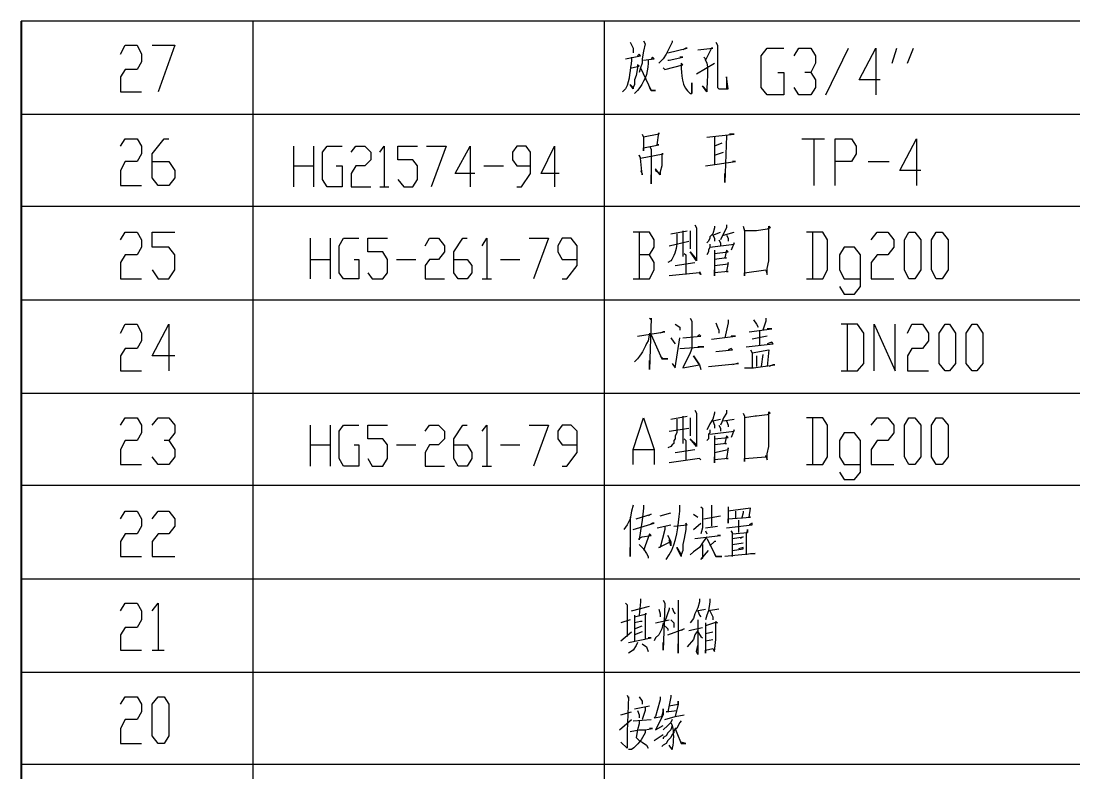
# Model space of a CAD drawing. Header units: millimetres. Extents: x 0 to 822, y 14 to 1153.
# Drawn here: x 569 to 694.7, y 300.8 to 390.6 of the extents above; entities that cross this region are included whole.
import ezdxf

# ---------------------------------------------------------------- set-up
doc = ezdxf.new("R2010")
doc.units = ezdxf.units.MM
doc.layers.add('1', color=7, linetype='Continuous')

msp = doc.modelspace()

# ---------------------------------------------------------------- linework, layer by layer
at = {"layer": '1', "color": 0, "lineweight": 40}
for points in [[(568.98, 390.561732), (568.98, 379.401732)], [(568.98, 379.401732), (568.98, 368.421732)], [(568.98, 368.421732), (568.98, 357.261732)], [(568.98, 357.261732), (568.98, 346.101732)], [(568.98, 346.101732), (568.98, 335.121732)], [(568.98, 335.121732), (568.98, 323.961732)], [(568.98, 323.961732), (568.98, 312.801732)], [(568.98, 312.801732), (568.98, 301.821732)], [(568.98, 301.821732), (568.98, 290.661732)]]:
    msp.add_lwpolyline(points, dxfattribs=at)
at = {"layer": '1', "color": 0, "lineweight": 25}
for points in [[(819, 390.561732), (568.98, 390.561732)], [(596.7, 379.401732), (596.7, 390.561732)], [(638.64, 379.401732), (638.64, 390.561732)], [(580.86, 386.601732), (581.4, 387.681732), (582.84, 387.681732), (583.38, 386.601732), (583.38, 385.701732), (582.84, 384.801732), (581.4, 384.801732), (580.86, 383.901732), (580.86, 382.101732), (583.38, 382.101732)], [(584.64, 387.681732), (587.34, 387.681732), (585.36, 382.101732)], [(641.7, 388.041732), (642.06, 387.321732), (642.06, 387.141732), (642.06, 386.781732)], [(643.32, 388.221732), (643.5, 387.861732), (643.32, 386.961732), (643.14, 386.061732), (643.14, 385.521732), (642.96, 384.981732), (642.78, 384.441732)], [(646.74, 388.221732), (646.74, 388.041732), (646.38, 387.321732), (646.02, 386.601732), (645.66, 386.061732), (645.12, 385.521732)], [(646.2, 386.781732), (648.54, 387.321732), (648.36, 387.321732), (648, 387.141732)], [(649.8, 387.141732), (651.6, 387.321732), (651.42, 387.321732), (650.7, 385.881732), (650.7, 386.061732), (650.52, 386.241732)], [(651.96, 388.041732), (652.14, 387.681732), (652.14, 387.681732), (652.14, 383.361732), (652.14, 383.001732), (652.14, 382.641732), (652.14, 382.641732), (652.32, 382.461732), (652.5, 382.461732), (653.22, 382.461732), (653.22, 382.461732), (653.4, 382.461732), (653.22, 383.901732), (653.22, 382.461732)], [(659.34, 384.441732), (660.06, 384.441732), (660.06, 381.741732), (658.08, 381.741732), (657.36, 382.641732), (657.36, 386.421732), (658.08, 387.321732), (660.06, 387.321732)], [(661.32, 386.421732), (661.86, 387.321732), (663.3, 387.321732), (663.84, 386.421732), (663.84, 385.521732), (663.3, 384.441732), (662.58, 384.441732)], [(665.1, 381.741732), (667.8, 387.321732)], [(671.58, 383.541732), (669.06, 383.541732), (671.04, 387.321732), (671.04, 381.741732)], [(673.02, 385.521732), (673.56, 387.321732)], [(674.82, 385.521732), (675.54, 387.321732)], [(641.16, 386.061732), (642.96, 386.421732), (642.78, 386.601732), (642.6, 386.421732)], [(643.32, 385.881732), (644.58, 386.061732), (644.4, 386.241732), (644.22, 386.061732)], [(646.2, 385.881732), (646.38, 385.881732), (646.38, 385.881732), (648, 386.241732), (647.82, 386.241732), (647.64, 386.241732)], [(641.88, 384.981732), (642.78, 385.161732), (642.6, 385.341732), (642.6, 384.981732), (642.42, 384.081732), (642.24, 383.541732), (642.24, 383.001732), (642.06, 382.641732), (642.06, 382.461732), (641.7, 383.001732), (642.06, 382.641732), (642.06, 382.641732)], [(642.96, 384.981732), (644.22, 382.281732), (644.76, 382.281732), (644.22, 382.281732), (644.04, 382.641732)], [(649.62, 384.261732), (651.78, 385.521732)], [(663.3, 384.441732), (663.84, 383.541732), (663.84, 382.641732), (663.3, 381.741732), (661.86, 381.741732), (661.32, 382.641732)], [(819, 379.401732), (568.98, 379.401732)], [(819, 379.401732), (568.98, 379.401732)], [(596.7, 368.421732), (596.7, 379.401732)], [(638.64, 368.421732), (638.64, 379.401732)], [(643.14, 377.061732), (643.32, 376.701732), (643.32, 375.441732), (643.32, 375.081732), (643.32, 375.441732), (645.12, 375.801732), (644.94, 375.801732), (645.12, 377.241732), (645.12, 377.061732), (643.32, 376.701732)], [(580.86, 375.621732), (581.4, 376.521732), (582.84, 376.521732), (583.38, 375.621732), (583.38, 374.721732), (582.84, 373.821732), (581.4, 373.821732), (580.86, 372.741732), (580.86, 370.941732), (583.38, 370.941732)], [(584.64, 373.821732), (586.62, 373.821732), (587.34, 372.741732), (587.34, 371.841732), (586.62, 370.941732), (585.36, 370.941732), (584.64, 371.841732), (584.64, 374.721732), (586.08, 376.521732), (586.62, 376.521732)], [(650.88, 376.701732), (654.12, 377.061732), (653.94, 377.061732), (653.58, 377.061732)], [(651.78, 376.701732), (651.78, 373.461732)], [(652.68, 375.981732), (651.78, 375.621732)], [(653.22, 376.881732), (653.04, 371.301732), (653.04, 372.381732)], [(662.22, 376.521732), (664.92, 376.521732)], [(663.66, 376.521732), (663.66, 370.941732)], [(666.18, 370.941732), (666.18, 376.521732), (668.16, 376.521732), (668.7, 375.621732), (668.7, 374.721732), (668.16, 373.821732), (666.18, 373.821732)], [(676.44, 372.741732), (673.92, 372.741732), (675.9, 376.521732), (675.9, 370.941732)], [(601.56, 370.761732), (601.56, 375.621732)], [(603.9, 375.621732), (603.9, 370.761732)], [(606.6, 373.281732), (607.32, 373.281732), (607.32, 370.761732), (605.52, 370.761732), (604.98, 371.661732), (604.98, 374.901732), (605.52, 375.621732), (607.32, 375.621732)], [(608.4, 374.901732), (608.94, 375.621732), (610.02, 375.621732), (610.74, 374.901732), (610.74, 374.001732), (610.02, 373.281732), (608.94, 373.281732), (608.4, 372.381732), (608.4, 370.761732), (610.74, 370.761732)], [(611.82, 374.901732), (612.36, 375.621732), (612.36, 370.761732)], [(613.98, 371.661732), (614.7, 370.761732), (615.78, 370.761732), (616.32, 371.661732), (616.32, 373.281732), (615.78, 374.001732), (613.98, 374.001732), (613.98, 375.621732), (616.32, 375.621732)], [(617.4, 375.621732), (619.74, 375.621732), (617.94, 370.761732)], [(623.16, 372.381732), (620.82, 372.381732), (622.62, 375.621732), (622.62, 370.761732)], [(628.2, 370.761732), (628.74, 370.761732), (629.82, 372.381732), (629.82, 374.901732), (629.28, 375.621732), (628.2, 375.621732), (627.66, 374.901732), (627.66, 374.001732), (628.2, 373.281732), (629.82, 373.281732)], [(633.24, 372.381732), (631.08, 372.381732), (632.7, 375.621732), (632.7, 370.761732)], [(642.96, 372.741732), (643.14, 372.381732), (643.14, 372.201732), (642.96, 374.181732), (642.78, 374.541732), (642.96, 374.181732), (645.66, 374.721732), (645.48, 374.721732), (645.48, 374.541732), (645.48, 373.281732), (645.3, 372.561732), (645.3, 372.201732), (644.76, 372.921732), (644.76, 372.741732), (645.3, 372.381732)], [(644.04, 375.621732), (644.22, 375.261732), (644.22, 371.121732), (644.22, 371.481732), (644.22, 372.201732)], [(651.78, 374.541732), (652.86, 374.901732)], [(650.7, 373.281732), (654.3, 373.821732), (654.12, 373.821732), (653.94, 373.821732)], [(670.14, 373.821732), (672.66, 373.821732)], [(601.56, 373.281732), (603.9, 373.281732)], [(624.24, 373.281732), (626.58, 373.281732)], [(611.82, 370.761732), (612.9, 370.761732)], [(819, 368.421732), (568.98, 368.421732)], [(819, 368.421732), (568.98, 368.421732)], [(596.7, 357.261732), (596.7, 368.421732)], [(638.64, 357.261732), (638.64, 368.421732)], [(649.44, 366.261732), (649.62, 365.901732), (649.62, 365.901732), (649.62, 361.941732), (648.9, 363.021732), (649.62, 362.121732)], [(651.78, 366.081732), (651.78, 365.901732), (651.6, 365.181732), (651.24, 364.821732), (651.24, 364.641732), (651.06, 364.281732), (650.88, 364.101732)], [(653.22, 366.261732), (653.22, 365.901732), (652.68, 364.821732), (652.5, 364.461732)], [(655.2, 366.081732), (655.38, 365.541732), (655.38, 361.401732), (655.38, 360.141732), (655.38, 360.501732), (657.9, 360.861732), (657.9, 360.861732), (658.08, 360.321732), (658.08, 361.041732), (658.26, 361.941732), (658.26, 363.201732), (658.26, 366.081732), (658.44, 365.901732), (658.08, 365.721732), (656.82, 365.541732), (656.64, 365.541732), (655.38, 365.541732)], [(580.86, 364.461732), (581.4, 365.361732), (582.84, 365.361732), (583.38, 364.461732), (583.38, 363.561732), (582.84, 362.661732), (581.4, 362.661732), (580.86, 361.761732), (580.86, 359.781732), (583.38, 359.781732)], [(584.64, 360.861732), (585.36, 359.781732), (586.62, 359.781732), (587.34, 360.861732), (587.34, 362.661732), (586.62, 363.561732), (584.64, 363.561732), (584.64, 365.361732), (587.34, 365.361732)], [(603.54, 359.781732), (603.54, 364.641732)], [(605.88, 364.641732), (605.88, 359.781732)], [(608.76, 362.121732), (609.3, 362.121732), (609.3, 359.781732), (607.5, 359.781732), (606.96, 360.501732), (606.96, 363.741732), (607.5, 364.641732), (609.3, 364.641732)], [(610.38, 360.501732), (610.92, 359.781732), (612.18, 359.781732), (612.72, 360.501732), (612.72, 362.121732), (612.18, 363.021732), (610.38, 363.021732), (610.38, 364.641732), (612.72, 364.641732)], [(617.22, 363.741732), (617.76, 364.641732), (618.84, 364.641732), (619.56, 363.741732), (619.56, 363.021732), (618.84, 362.121732), (617.76, 362.121732), (617.22, 361.401732), (617.22, 359.781732), (619.56, 359.781732)], [(620.64, 362.121732), (622.26, 362.121732), (622.8, 361.401732), (622.8, 360.501732), (622.26, 359.781732), (621.18, 359.781732), (620.64, 360.501732), (620.64, 363.021732), (621.72, 364.641732), (622.26, 364.641732)], [(624.06, 363.741732), (624.6, 364.641732), (624.6, 359.781732)], [(629.64, 364.641732), (631.98, 364.641732), (630.18, 359.781732)], [(633.6, 359.781732), (634.14, 359.781732), (635.4, 361.401732), (635.4, 363.741732), (634.68, 364.641732), (633.6, 364.641732), (633.06, 363.741732), (633.06, 363.021732), (633.6, 362.121732), (635.4, 362.121732)], [(644.04, 362.661732), (644.58, 363.561732), (644.58, 364.461732), (644.04, 365.361732), (642.06, 365.361732)], [(642.78, 365.361732), (642.78, 359.781732)], [(646.56, 365.181732), (648.54, 365.541732)], [(648, 365.541732), (648, 362.481732)], [(648.9, 365.541732), (648.9, 363.381732)], [(651.6, 365.001732), (652.5, 365.361732)], [(651.6, 365.001732), (651.78, 364.641732), (651.78, 364.281732)], [(652.86, 365.001732), (654.12, 365.361732)], [(653.22, 365.001732), (653.4, 364.641732), (653.4, 364.281732)], [(662.76, 359.781732), (664.74, 359.781732), (665.28, 360.861732), (665.28, 364.461732), (664.74, 365.361732), (662.76, 365.361732)], [(663.48, 365.361732), (663.48, 359.781732)], [(670.5, 364.461732), (671.22, 365.361732), (672.48, 365.361732), (673.2, 364.461732), (673.2, 363.561732), (672.48, 362.661732), (671.22, 362.661732), (670.5, 361.761732), (670.5, 359.781732), (673.2, 359.781732)], [(675, 359.781732), (674.46, 360.861732), (674.46, 364.461732), (675, 365.361732), (675.72, 365.361732), (676.44, 364.461732), (676.44, 360.861732), (675.72, 359.781732), (675, 359.781732)], [(678.24, 359.781732), (677.7, 360.861732), (677.7, 364.461732), (678.24, 365.361732), (678.96, 365.361732), (679.68, 364.461732), (679.68, 360.861732), (678.96, 359.781732), (678.24, 359.781732)], [(646.38, 363.741732), (648.72, 364.281732)], [(651.24, 363.921732), (651.24, 363.561732), (651.06, 363.201732), (651.06, 363.021732), (650.88, 362.661732)], [(651.24, 363.561732), (654.12, 363.921732), (654.12, 364.101732), (653.76, 363.201732)], [(652.32, 364.461732), (652.5, 364.101732), (652.5, 363.741732)], [(666.72, 358.881732), (667.26, 357.981732), (668.52, 357.981732), (669.24, 358.881732), (669.24, 362.661732), (668.52, 363.561732), (667.26, 363.561732), (666.72, 362.661732), (666.72, 360.861732), (667.26, 359.781732), (669.24, 359.781732)], [(603.54, 362.121732), (605.88, 362.121732)], [(613.8, 362.121732), (616.14, 362.121732)], [(626.22, 362.121732), (628.56, 362.121732)], [(642.06, 359.781732), (644.04, 359.781732), (644.58, 360.861732), (644.58, 361.761732), (644.04, 362.661732), (642.78, 362.661732)], [(648.18, 362.841732), (648.36, 362.661732), (648.36, 360.321732)], [(651.78, 363.201732), (651.78, 360.141732), (651.78, 360.321732), (651.78, 360.861732)], [(651.78, 362.841732), (653.4, 363.021732), (653.22, 363.201732), (653.04, 362.301732), (653.22, 362.301732), (651.78, 362.121732)], [(647.1, 361.401732), (649.44, 361.761732)], [(651.78, 361.401732), (653.4, 361.581732), (653.4, 361.761732), (653.22, 360.681732), (653.4, 360.681732), (651.78, 360.501732)], [(624.06, 359.781732), (625.14, 359.781732)], [(649.98, 360.681732), (650.16, 360.321732), (649.98, 360.501732), (646.38, 360.141732)], [(819, 357.261732), (568.98, 357.261732)], [(819, 357.261732), (568.98, 357.261732)], [(596.7, 346.101732), (596.7, 357.261732)], [(638.64, 346.101732), (638.64, 357.261732)], [(644.04, 355.101732), (644.22, 354.921732), (644.22, 355.101732), (644.04, 348.981732), (644.04, 350.061732)], [(648.9, 355.101732), (649.08, 354.741732), (649.08, 351.501732), (648.9, 350.961732), (648, 349.161732), (648, 349.161732), (649.98, 349.521732), (649.26, 350.601732), (649.98, 349.521732), (650.16, 348.981732)], [(651.96, 354.561732), (652.14, 354.021732), (652.32, 353.661732), (652.32, 353.301732)], [(653.4, 354.921732), (653.4, 354.561732), (653.04, 352.761732)], [(656.46, 354.921732), (656.82, 354.381732), (657, 354.021732)], [(657.9, 355.101732), (657.9, 354.741732), (657.54, 353.661732)], [(580.86, 353.301732), (581.4, 354.381732), (582.84, 354.381732), (583.38, 353.301732), (583.38, 352.401732), (582.84, 351.501732), (581.4, 351.501732), (580.86, 350.601732), (580.86, 348.801732), (583.38, 348.801732)], [(587.34, 350.601732), (584.64, 350.601732), (586.62, 354.381732), (586.62, 348.801732)], [(642.6, 352.941732), (645.84, 353.481732), (645.66, 353.481732), (645.3, 353.301732)], [(647.1, 354.381732), (647.64, 354.021732), (647.64, 353.661732)], [(655.92, 353.481732), (658.62, 353.841732), (658.44, 353.841732), (658.08, 353.841732)], [(657.18, 353.661732), (657.18, 351.861732)], [(666.9, 348.801732), (668.88, 348.801732), (669.6, 349.701732), (669.6, 353.301732), (668.88, 354.381732), (666.9, 354.381732)], [(667.62, 354.381732), (667.62, 348.801732)], [(670.86, 348.801732), (670.86, 354.381732), (673.38, 348.801732), (673.38, 354.381732)], [(674.82, 353.301732), (675.36, 354.381732), (676.62, 354.381732), (677.34, 353.301732), (677.34, 352.401732), (676.62, 351.501732), (675.36, 351.501732), (674.82, 350.601732), (674.82, 348.801732), (677.34, 348.801732)], [(679.32, 348.801732), (678.6, 349.701732), (678.6, 353.301732), (679.32, 354.381732), (679.86, 354.381732), (680.58, 353.301732), (680.58, 349.701732), (679.86, 348.801732), (679.32, 348.801732)], [(682.56, 348.801732), (681.84, 349.701732), (681.84, 353.301732), (682.56, 354.381732), (683.1, 354.381732), (683.82, 353.301732), (683.82, 349.701732), (683.1, 348.801732), (682.56, 348.801732)], [(644.22, 353.121732), (645.48, 350.241732), (646.2, 350.241732), (645.66, 350.241732), (645.3, 350.601732)], [(646.56, 352.761732), (646.92, 352.221732), (647.1, 352.041732)], [(646.74, 349.701732), (647.1, 349.161732), (647.64, 352.761732)], [(648, 352.761732), (650.16, 352.941732), (649.98, 353.121732), (649.8, 352.941732)], [(651.42, 352.581732), (654.3, 352.941732), (654.12, 352.941732), (653.76, 352.941732)], [(655.56, 351.681732), (658.8, 352.041732), (658.62, 352.221732), (658.08, 352.041732)], [(658.08, 352.941732), (656.28, 352.581732)], [(647.64, 351.501732), (650.52, 351.681732), (650.34, 351.681732), (649.8, 351.681732)], [(651.96, 351.141732), (651.96, 351.141732), (653.94, 351.321732), (653.76, 351.501732), (653.4, 351.321732)], [(656.1, 351.321732), (656.28, 350.961732), (656.28, 349.161732)], [(656.28, 350.961732), (658.26, 351.321732), (658.26, 351.321732), (658.08, 349.341732)], [(651.06, 349.341732), (654.66, 349.701732), (654.48, 349.701732), (653.94, 349.521732)], [(656.82, 350.601732), (656.82, 349.341732)], [(657.54, 350.781732), (657.36, 349.341732)], [(655.38, 349.161732), (655.56, 349.161732), (656.46, 349.161732), (656.46, 349.161732), (658.98, 349.521732), (658.8, 349.521732), (658.26, 349.341732)], [(819, 346.101732), (568.98, 346.101732)], [(819, 346.101732), (568.98, 346.101732)], [(596.7, 335.121732), (596.7, 346.101732)], [(638.64, 335.121732), (638.64, 346.101732)], [(646.56, 343.041732), (648.54, 343.401732)], [(648, 343.401732), (648, 340.161732)], [(649.44, 344.121732), (649.62, 343.761732), (649.62, 343.761732), (649.62, 339.801732), (648.9, 340.701732), (649.62, 339.981732)], [(651.78, 343.941732), (651.78, 343.761732), (651.6, 343.041732), (651.24, 342.501732), (651.24, 342.501732), (651.06, 342.141732), (650.88, 341.781732)], [(653.22, 344.121732), (653.22, 343.761732), (652.86, 343.221732), (652.68, 342.681732), (652.5, 342.321732)], [(655.2, 343.761732), (655.38, 343.401732), (655.38, 339.081732), (655.38, 338.001732), (655.38, 338.361732), (657.9, 338.541732), (657.9, 338.721732), (658.08, 338.181732), (658.08, 338.901732), (658.26, 339.801732), (658.26, 341.061732), (658.26, 343.941732), (658.44, 343.761732), (658.08, 343.581732), (656.82, 343.401732), (656.64, 343.401732), (655.38, 343.221732)], [(580.86, 342.321732), (581.4, 343.221732), (582.84, 343.221732), (583.38, 342.321732), (583.38, 341.421732), (582.84, 340.521732), (581.4, 340.521732), (580.86, 339.441732), (580.86, 337.641732), (583.38, 337.641732)], [(584.64, 342.321732), (585.36, 343.221732), (586.62, 343.221732), (587.34, 342.321732), (587.34, 341.421732), (586.62, 340.521732), (586.08, 340.521732)], [(603.54, 337.461732), (603.54, 342.321732)], [(605.88, 342.321732), (605.88, 337.461732)], [(608.76, 339.981732), (609.3, 339.981732), (609.3, 337.461732), (607.5, 337.461732), (606.96, 338.361732), (606.96, 341.601732), (607.5, 342.321732), (609.3, 342.321732)], [(610.38, 338.361732), (610.92, 337.461732), (612.18, 337.461732), (612.72, 338.361732), (612.72, 339.981732), (612.18, 340.701732), (610.38, 340.701732), (610.38, 342.321732), (612.72, 342.321732)], [(617.22, 341.601732), (617.76, 342.321732), (618.84, 342.321732), (619.56, 341.601732), (619.56, 340.701732), (618.84, 339.981732), (617.76, 339.981732), (617.22, 339.081732), (617.22, 337.461732), (619.56, 337.461732)], [(620.64, 339.981732), (622.26, 339.981732), (622.8, 339.081732), (622.8, 338.361732), (622.26, 337.461732), (621.18, 337.461732), (620.64, 338.361732), (620.64, 340.701732), (621.72, 342.321732), (622.26, 342.321732)], [(624.06, 341.601732), (624.6, 342.321732), (624.6, 337.461732)], [(629.64, 342.321732), (631.98, 342.321732), (630.18, 337.461732)], [(633.6, 337.461732), (634.14, 337.461732), (635.4, 339.081732), (635.4, 341.601732), (634.68, 342.321732), (633.6, 342.321732), (633.06, 341.601732), (633.06, 340.701732), (633.6, 339.981732), (635.4, 339.981732)], [(642.06, 337.641732), (642.06, 339.441732), (643.32, 343.221732), (644.58, 339.441732), (644.58, 337.641732)], [(647.28, 343.041732), (647.28, 341.421732), (647.1, 341.061732), (647.1, 340.701732), (646.92, 340.521732), (646.92, 340.161732), (646.74, 339.981732), (646.56, 339.801732), (646.2, 339.621732)], [(648.9, 343.221732), (648.9, 341.061732)], [(651.6, 342.861732), (652.5, 343.041732)], [(651.6, 342.861732), (651.78, 342.321732), (651.78, 341.961732)], [(652.32, 342.321732), (652.5, 341.961732), (652.5, 341.601732)], [(652.86, 342.861732), (654.12, 343.041732)], [(653.22, 342.861732), (653.4, 342.321732), (653.4, 342.141732)], [(662.76, 337.641732), (664.74, 337.641732), (665.28, 338.541732), (665.28, 342.321732), (664.74, 343.221732), (662.76, 343.221732)], [(663.48, 343.221732), (663.48, 337.641732)], [(670.5, 342.321732), (671.22, 343.221732), (672.48, 343.221732), (673.2, 342.321732), (673.2, 341.421732), (672.48, 340.521732), (671.22, 340.521732), (670.5, 339.441732), (670.5, 337.641732), (673.2, 337.641732)], [(675, 337.641732), (674.46, 338.541732), (674.46, 342.321732), (675, 343.221732), (675.72, 343.221732), (676.44, 342.321732), (676.44, 338.541732), (675.72, 337.641732), (675, 337.641732)], [(678.24, 337.641732), (677.7, 338.541732), (677.7, 342.321732), (678.24, 343.221732), (678.96, 343.221732), (679.68, 342.321732), (679.68, 338.541732), (678.96, 337.641732), (678.24, 337.641732)], [(646.38, 341.601732), (648.72, 341.961732)], [(651.24, 341.781732), (651.24, 341.421732), (651.06, 341.241732), (651.06, 340.881732), (651.06, 340.701732), (650.88, 340.521732)], [(651.24, 341.241732), (654.12, 341.601732), (654.12, 341.781732), (653.76, 340.881732)], [(651.78, 341.061732), (651.78, 337.821732), (651.78, 338.181732), (651.78, 338.541732)], [(651.78, 340.701732), (653.4, 340.881732), (653.22, 341.061732), (653.04, 340.161732), (653.22, 340.161732), (651.78, 339.981732)], [(666.72, 336.741732), (667.26, 335.841732), (668.52, 335.841732), (669.24, 336.741732), (669.24, 340.521732), (668.52, 341.421732), (667.26, 341.421732), (666.72, 340.521732), (666.72, 338.541732), (667.26, 337.641732), (669.24, 337.641732)], [(586.62, 340.521732), (587.34, 339.441732), (587.34, 338.541732), (586.62, 337.641732), (585.36, 337.641732), (584.64, 338.541732)], [(603.54, 339.981732), (605.88, 339.981732)], [(613.8, 339.981732), (616.14, 339.981732)], [(626.22, 339.981732), (628.56, 339.981732)], [(648.18, 340.701732), (648.36, 340.521732), (648.36, 338.181732)], [(651.78, 339.081732), (653.4, 339.441732), (653.4, 339.621732), (653.22, 338.361732), (653.4, 338.361732), (651.78, 338.181732)], [(642.06, 339.441732), (644.58, 339.441732)], [(649.98, 338.361732), (650.16, 338.181732), (649.98, 338.361732), (646.38, 337.821732)], [(647.1, 339.081732), (649.44, 339.441732)], [(624.06, 337.461732), (625.14, 337.461732)], [(819, 335.121732), (568.98, 335.121732)], [(819, 335.121732), (568.98, 335.121732)], [(596.7, 323.961732), (596.7, 335.121732)], [(638.64, 323.961732), (638.64, 335.121732)], [(580.86, 331.161732), (581.4, 332.061732), (582.84, 332.061732), (583.38, 331.161732), (583.38, 330.261732), (582.84, 329.361732), (581.4, 329.361732), (580.86, 328.461732), (580.86, 326.661732), (583.38, 326.661732)], [(584.64, 331.161732), (585.36, 332.061732), (586.62, 332.061732), (587.34, 331.161732), (587.34, 330.261732), (586.62, 329.361732), (585.36, 329.361732), (584.64, 328.461732), (584.64, 326.661732), (587.34, 326.661732)], [(642.06, 332.781732), (641.88, 332.061732), (641.7, 331.161732), (641.34, 330.441732), (640.98, 329.901732)], [(643.32, 332.781732), (643.32, 332.421732), (643.14, 330.981732), (642.96, 329.721732), (642.78, 328.641732), (642.78, 328.821732), (643.14, 329.001732), (644.22, 329.181732), (644.04, 329.361732), (643.32, 327.381732)], [(650.16, 332.601732), (650.34, 332.421732), (650.34, 332.421732), (650.34, 330.081732), (650.16, 329.361732)], [(651.42, 332.781732), (651.42, 332.601732), (651.42, 332.601732), (651.42, 330.261732)], [(653.4, 332.601732), (653.4, 332.061732), (653.4, 330.621732), (653.4, 331.161732), (656.1, 331.341732), (655.92, 331.341732), (656.1, 332.421732), (656.1, 332.421732), (653.4, 332.061732)], [(654.3, 332.061732), (654.3, 331.161732)], [(655.2, 332.061732), (655.2, 331.881732), (655.02, 331.161732)], [(641.7, 331.341732), (641.7, 326.661732), (641.7, 327.021732), (641.7, 327.741732)], [(642.42, 331.161732), (644.22, 331.701732), (644.22, 331.701732), (643.86, 331.521732)], [(645.3, 331.521732), (646.56, 331.881732)], [(649.26, 331.701732), (649.8, 331.341732)], [(650.52, 331.161732), (652.5, 331.521732)], [(654.66, 330.981732), (654.66, 330.621732), (654.66, 329.541732)], [(642.06, 329.901732), (644.58, 330.621732), (644.4, 330.621732), (644.04, 330.441732)], [(644.94, 330.081732), (646.56, 330.441732)], [(645.84, 330.261732), (645.84, 329.901732), (645.3, 327.741732), (645.12, 327.741732), (646.56, 328.461732), (646.2, 329.181732), (646.56, 328.461732), (646.56, 327.921732), (646.38, 328.641732)], [(646.92, 330.261732), (648.54, 330.441732), (648.36, 330.621732), (648.36, 329.901732), (648.18, 328.821732), (648, 328.101732), (648, 327.381732), (647.82, 326.841732), (647.82, 326.661732), (647.28, 327.741732), (647.82, 326.841732)], [(649.26, 329.901732), (650.16, 330.621732)], [(650.7, 330.081732), (652.14, 330.261732)], [(650.7, 329.721732), (650.88, 329.361732)], [(653.22, 330.081732), (656.28, 330.441732), (656.28, 330.621732), (655.92, 330.441732)], [(653.94, 326.661732), (653.94, 329.541732), (653.76, 329.721732), (653.94, 329.361732), (655.74, 329.541732), (655.74, 329.901732), (655.74, 329.541732), (655.56, 329.541732), (655.56, 326.841732)], [(650.88, 329.001732), (650.7, 328.821732), (650.34, 328.281732), (649.98, 327.741732), (649.26, 327.201732), (648.9, 326.841732)], [(649.44, 328.821732), (652.5, 329.181732), (652.32, 329.181732), (652.14, 329.181732)], [(650.88, 328.821732), (651.42, 327.741732), (651.96, 326.661732), (651.96, 326.661732), (652.68, 326.661732), (651.96, 326.661732), (651.78, 327.021732)], [(651.96, 328.461732), (651.78, 328.461732), (651.24, 327.921732)], [(653.94, 328.821732), (655.2, 329.001732), (655.2, 329.001732), (654.84, 328.821732)], [(653.94, 328.101732), (655.2, 328.281732), (655.2, 328.281732)], [(642.78, 328.101732), (643.32, 327.561732), (643.68, 327.021732), (643.86, 326.661732), (643.86, 326.481732)], [(650.34, 328.101732), (650.34, 326.481732), (650.16, 326.301732), (651.06, 327.381732)], [(656.1, 327.021732), (656.46, 327.021732), (656.64, 327.021732), (653.04, 326.661732)], [(653.94, 327.381732), (655.2, 327.561732), (655.2, 327.741732), (654.66, 327.561732)], [(819, 323.961732), (568.98, 323.961732)], [(819, 323.961732), (568.98, 323.961732)], [(596.7, 312.801732), (596.7, 323.961732)], [(638.64, 312.801732), (638.64, 323.961732)], [(580.86, 320.181732), (581.4, 321.081732), (582.84, 321.081732), (583.38, 320.181732), (583.38, 319.101732), (582.84, 318.201732), (581.4, 318.201732), (580.86, 317.301732), (580.86, 315.501732), (583.38, 315.501732)], [(584.64, 320.181732), (585.36, 321.081732), (585.36, 315.501732)], [(641.16, 321.081732), (641.34, 320.901732), (641.34, 320.721732), (641.34, 317.121732)], [(641.88, 320.181732), (644.04, 320.721732)], [(642.96, 321.621732), (642.96, 321.261732), (642.78, 319.641732)], [(645.66, 321.441732), (645.84, 321.081732), (645.66, 315.501732), (645.66, 315.861732), (645.66, 316.401732)], [(647.46, 321.441732), (647.46, 321.081732), (647.46, 315.141732), (647.46, 315.681732), (647.46, 316.221732)], [(649.98, 321.621732), (649.98, 321.261732), (649.8, 320.541732), (649.44, 319.821732), (649.26, 319.281732), (648.9, 318.741732)], [(651.24, 321.621732), (651.24, 321.261732), (651.06, 320.181732), (650.88, 319.641732), (650.7, 319.101732)], [(642.24, 319.461732), (643.68, 319.821732), (643.5, 319.821732), (643.5, 319.461732), (643.5, 316.761732)], [(642.24, 319.641732), (642.24, 319.461732), (642.24, 316.581732)], [(645.12, 320.361732), (645.3, 319.821732), (645.3, 319.641732), (645.3, 319.461732)], [(646.38, 320.541732), (646.38, 320.361732), (645.84, 318.921732)], [(646.74, 320.541732), (646.92, 320.001732), (647.1, 319.821732)], [(649.62, 320.181732), (650.7, 320.361732)], [(649.8, 320.181732), (649.98, 319.641732), (650.16, 319.461732)], [(652.32, 320.361732), (651.06, 320.181732)], [(651.24, 320.181732), (651.6, 319.461732), (651.6, 319.101732)], [(641.7, 319.101732), (640.62, 318.741732)], [(643.14, 318.921732), (642.96, 318.921732), (642.24, 318.741732)], [(642.24, 318.021732), (643.14, 318.381732)], [(645.66, 318.741732), (645.48, 318.021732), (645.12, 317.301732), (644.76, 316.941732), (644.58, 316.581732)], [(644.76, 318.741732), (646.38, 319.101732)], [(645.66, 318.561732), (646.2, 318.021732), (646.2, 317.841732)], [(646.56, 319.101732), (646.92, 318.741732), (646.92, 318.561732), (646.92, 318.201732)], [(648.72, 317.841732), (650.34, 318.201732)], [(649.8, 319.101732), (649.8, 314.961732), (649.62, 315.321732), (649.8, 316.041732)], [(650.7, 318.741732), (650.7, 318.381732), (650.7, 315.141732), (650.7, 315.501732), (651.6, 315.681732), (651.78, 315.321732), (651.96, 316.761732), (651.96, 318.921732), (652.14, 318.741732), (651.78, 318.741732), (650.7, 318.381732)], [(640.62, 316.581732), (641.88, 317.661732)], [(641.52, 316.401732), (644.22, 316.941732), (644.04, 316.941732), (643.86, 316.941732)], [(643.14, 317.661732), (642.24, 317.301732)], [(646.2, 317.301732), (648.18, 318.021732), (648.18, 318.021732), (647.82, 317.841732)], [(649.8, 317.841732), (649.44, 317.301732), (649.26, 316.761732), (648.54, 315.861732)], [(649.8, 317.661732), (650.16, 317.121732), (650.34, 316.941732)], [(650.7, 317.481732), (651.6, 317.661732)], [(642.6, 316.401732), (642.42, 316.041732), (642.06, 315.501732), (641.52, 315.141732)], [(643.14, 316.221732), (643.68, 315.861732), (643.86, 315.321732)], [(650.7, 316.581732), (651.6, 316.761732)], [(584.64, 315.501732), (586.08, 315.501732)], [(819, 312.801732), (568.98, 312.801732)], [(819, 312.801732), (568.98, 312.801732)], [(596.7, 301.821732), (596.7, 312.801732)], [(638.64, 301.821732), (638.64, 312.801732)], [(580.86, 309.021732), (581.4, 309.921732), (582.84, 309.921732), (583.38, 309.021732), (583.38, 308.121732), (582.84, 307.221732), (581.4, 307.221732), (580.86, 306.141732), (580.86, 304.341732), (583.38, 304.341732)], [(585.36, 304.341732), (584.64, 305.241732), (584.64, 309.021732), (585.36, 309.921732), (586.08, 309.921732), (586.62, 309.021732), (586.62, 305.241732), (586.08, 304.341732), (585.36, 304.341732)], [(641.34, 310.101732), (641.52, 309.741732), (641.52, 309.921732), (641.34, 305.781732), (641.34, 303.981732), (641.34, 303.801732), (640.62, 304.521732), (641.34, 303.801732)], [(642.78, 309.921732), (643.14, 309.381732), (643.14, 309.021732)], [(645.3, 309.921732), (645.3, 309.561732), (644.94, 308.301732), (644.76, 307.581732), (644.58, 307.401732), (644.58, 307.401732), (645.48, 307.581732), (645.66, 308.121732), (645.66, 308.481732), (645.66, 308.121732), (645.66, 307.761732), (644.76, 305.961732), (644.76, 305.961732), (645.66, 306.501732)], [(646.56, 310.101732), (646.56, 309.921732), (646.2, 308.121732), (646.02, 308.121732), (647.28, 308.301732)], [(646.38, 308.841732), (647.46, 309.021732), (647.46, 309.381732), (647.46, 309.201732), (647.46, 309.021732), (647.1, 307.581732)], [(640.62, 307.761732), (641.88, 308.121732)], [(642.24, 308.481732), (644.04, 308.841732)], [(642.6, 308.301732), (642.78, 307.761732), (642.78, 307.401732)], [(643.5, 308.661732), (643.5, 308.301732), (643.14, 307.221732)], [(640.44, 305.961732), (641.88, 307.221732)], [(642.06, 307.041732), (644.22, 307.221732)], [(642.78, 307.041732), (642.78, 306.681732), (642.6, 305.961732), (642.42, 305.061732), (642.78, 304.701732), (643.14, 304.521732), (643.68, 304.161732), (643.86, 303.801732)], [(647.82, 307.041732), (647.64, 306.861732), (647.46, 306.501732), (647.28, 306.141732), (647.1, 306.141732), (646.92, 305.781732), (646.92, 305.601732), (646.74, 305.421732), (646.56, 305.061732), (646.2, 304.701732), (646.02, 304.341732), (645.66, 304.161732), (645.48, 303.981732)], [(646.74, 307.221732), (646.56, 306.861732), (646.2, 306.501732), (645.66, 305.961732)], [(645.84, 307.221732), (647.1, 307.581732), (648.18, 307.761732)], [(641.7, 305.781732), (642.78, 305.961732), (643.5, 305.961732), (644.4, 306.141732), (644.22, 306.141732), (644.04, 306.141732)], [(646.74, 306.501732), (646.56, 305.961732), (646.2, 305.601732), (646.02, 305.241732), (645.66, 305.061732), (645.66, 304.881732)], [(647.1, 306.141732), (647.28, 305.601732), (647.82, 304.341732), (648.36, 304.341732), (647.82, 304.521732)], [(644.58, 304.701732), (645.66, 305.421732)], [(819, 301.821732), (568.98, 301.821732)], [(819, 301.821732), (568.98, 301.821732)], [(596.7, 290.661732), (596.7, 301.821732)], [(638.64, 290.661732), (638.64, 301.821732)]]:
    msp.add_lwpolyline(points, dxfattribs=at)
for points, knots in [([(641.88, 386.241732), (641.88, 386.241732), (641.88, 385.881732), (641.88, 385.881732), (641.7, 384.801732), (641.7, 383.541732), (641.16, 382.461732), (641.16, 382.461732), (640.8, 382.101732), (640.8, 382.101732)], [0, 0, 0, 0, 1, 1, 1, 2, 2, 2, 3, 3, 3, 3]), ([(643.86, 385.881732), (643.86, 385.881732), (643.86, 385.521732), (643.86, 385.521732), (643.86, 384.261732), (643.32, 383.181732), (642.6, 382.281732), (642.6, 382.281732), (642.24, 381.921732), (642.24, 381.921732)], [0, 0, 0, 0, 1, 1, 1, 2, 2, 2, 3, 3, 3, 3]), ([(645.66, 384.981732), (645.66, 384.981732), (645.84, 384.801732), (645.84, 384.801732), (645.84, 384.801732), (645.84, 384.801732), (645.84, 384.801732), (645.84, 384.801732), (648, 385.341732), (648, 385.341732), (648, 385.341732), (647.82, 385.521732), (647.82, 385.521732), (647.82, 385.521732), (647.82, 385.341732), (647.82, 385.341732), (647.82, 384.261732), (647.82, 382.641732), (648.9, 381.921732), (648.9, 381.921732), (649.08, 381.921732), (649.08, 381.921732), (649.08, 381.921732), (649.08, 383.181732), (649.08, 383.181732), (649.08, 383.181732), (649.08, 381.921732), (649.08, 381.921732)], [0, 0, 0, 0, 1, 1, 1, 2, 2, 2, 3, 3, 3, 4, 4, 4, 5, 5, 5, 6, 6, 6, 7, 7, 7, 8, 8, 8, 9, 9, 9, 9]), ([(650.7, 385.881732), (650.7, 385.881732), (650.88, 385.521732), (650.88, 385.521732), (651.06, 384.441732), (650.88, 383.361732), (650.88, 382.281732), (650.88, 382.281732), (650.88, 382.101732), (650.88, 382.101732), (650.88, 382.101732), (650.34, 382.821732), (650.34, 382.821732), (650.34, 382.821732), (650.88, 382.281732), (650.88, 382.281732)], [0, 0, 0, 0, 1, 1, 1, 2, 2, 2, 3, 3, 3, 4, 4, 4, 5, 5, 5, 5]), ([(647.28, 365.181732), (647.28, 365.181732), (647.28, 363.921732), (647.28, 363.921732), (647.28, 363.381732), (646.92, 362.301732), (646.56, 361.941732), (646.56, 361.941732), (646.2, 361.761732), (646.2, 361.761732)], [0, 0, 0, 0, 1, 1, 1, 2, 2, 2, 3, 3, 3, 3]), ([(644.04, 353.301732), (644.04, 353.301732), (643.86, 352.401732), (643.86, 352.401732), (643.32, 351.501732), (643.32, 351.141732), (642.6, 350.241732), (642.6, 350.241732), (642.24, 349.881732), (642.24, 349.881732)], [0, 0, 0, 0, 1, 1, 1, 2, 2, 2, 3, 3, 3, 3]), ([(646.02, 326.301732), (646.02, 326.301732), (646.38, 326.841732), (646.38, 326.841732), (647.28, 328.281732), (647.46, 330.441732), (647.64, 332.061732), (647.64, 332.061732), (647.64, 332.781732), (647.64, 332.781732)], [0, 0, 0, 0, 1, 1, 1, 2, 2, 2, 3, 3, 3, 3]), ([(646.56, 306.861732), (646.56, 306.861732), (646.74, 306.501732), (646.74, 306.501732), (646.92, 305.601732), (646.92, 304.701732), (646.74, 303.801732), (646.74, 303.801732), (646.74, 303.621732), (646.74, 303.621732), (646.74, 303.621732), (646.38, 304.161732), (646.38, 304.161732)], [0, 0, 0, 0, 1, 1, 1, 2, 2, 2, 3, 3, 3, 4, 4, 4, 4]), ([(643.5, 305.961732), (643.5, 305.961732), (643.5, 305.601732), (643.5, 305.601732), (643.14, 304.881732), (642.6, 304.161732), (641.88, 303.621732), (641.88, 303.621732), (641.52, 303.621732), (641.52, 303.621732)], [0, 0, 0, 0, 1, 1, 1, 2, 2, 2, 3, 3, 3, 3])]:
    msp.add_open_spline(points, degree=3, knots=knots, dxfattribs=at)

doc.saveas('drawing.dxf')
